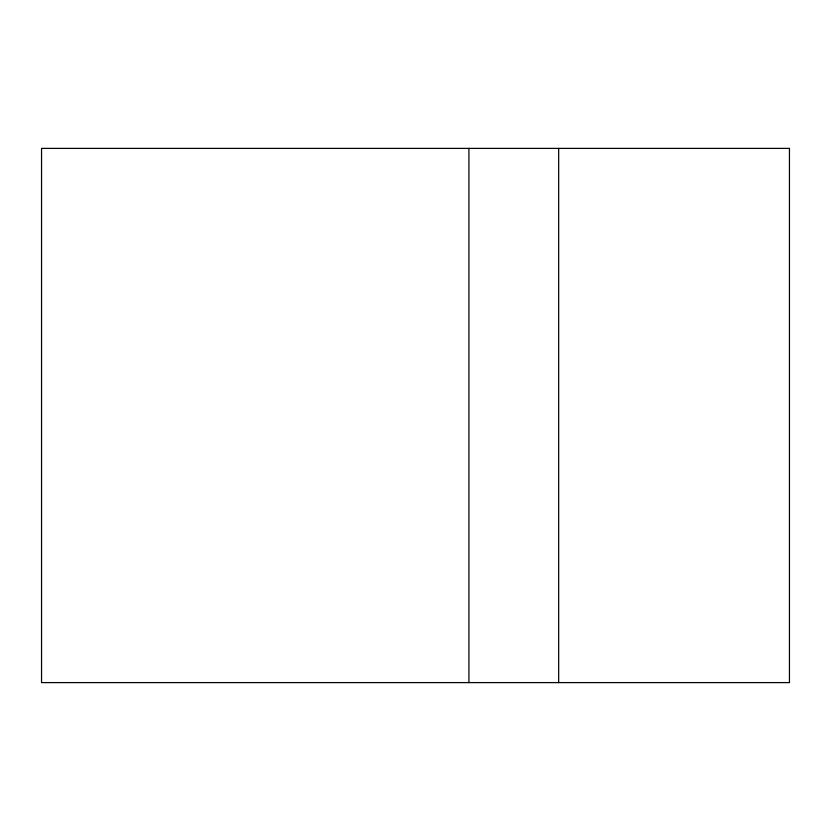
<?xml version="1.0" encoding="UTF-8"?>
<svg xmlns="http://www.w3.org/2000/svg" width="831" height="831" viewBox="0 0 831 831"><rect width="100%" height="100%" fill="white"/><g stroke="black" fill="none" stroke-linecap="round" stroke-linejoin="round"><path stroke-width="1.25" d="M558.671 148.396L558.671 682.604M468.923 148.396L468.923 682.604M789.45 148.396L41.55 148.396L41.55 682.604L789.45 682.604L789.45 148.396"/></g></svg>
